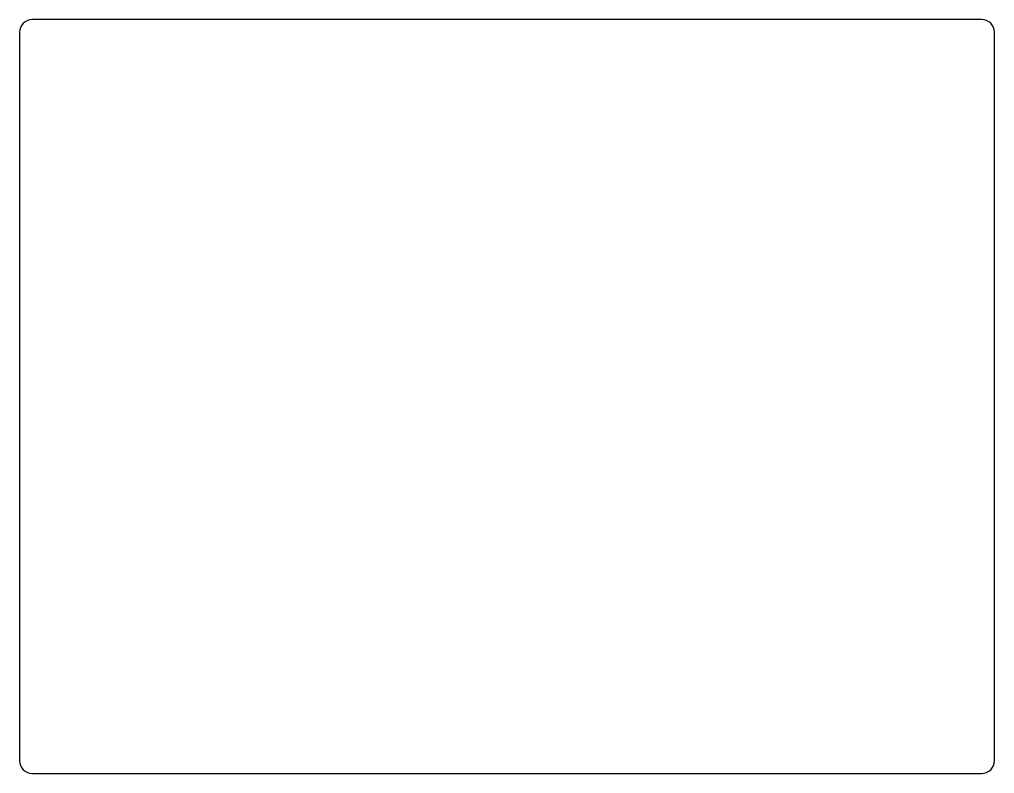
# Model space of a CAD drawing. Header units: millimetres. Extents: x -37.5 to 37.5, y -29 to 29.
import ezdxf

# ---------------------------------------------------------------- set-up
doc = ezdxf.new("R2010")
doc.units = ezdxf.units.MM
doc.layers.add('Edge.Cuts', color=7, linetype='Continuous')

msp = doc.modelspace()

# ---------------------------------------------------------------- linework, layer by layer
at = {"layer": 'Edge.Cuts'}
msp.add_lwpolyline([(-36.5, -29), (36.5, -29, 0.414214), (37.5, -28), (37.5, 28, 0.414214), (36.5, 29), (-36.5, 29, 0.414214), (-37.5, 28), (-37.5, -28, 0.414214)], format="xyb", close=True, dxfattribs=at)

doc.saveas('drawing.dxf')
